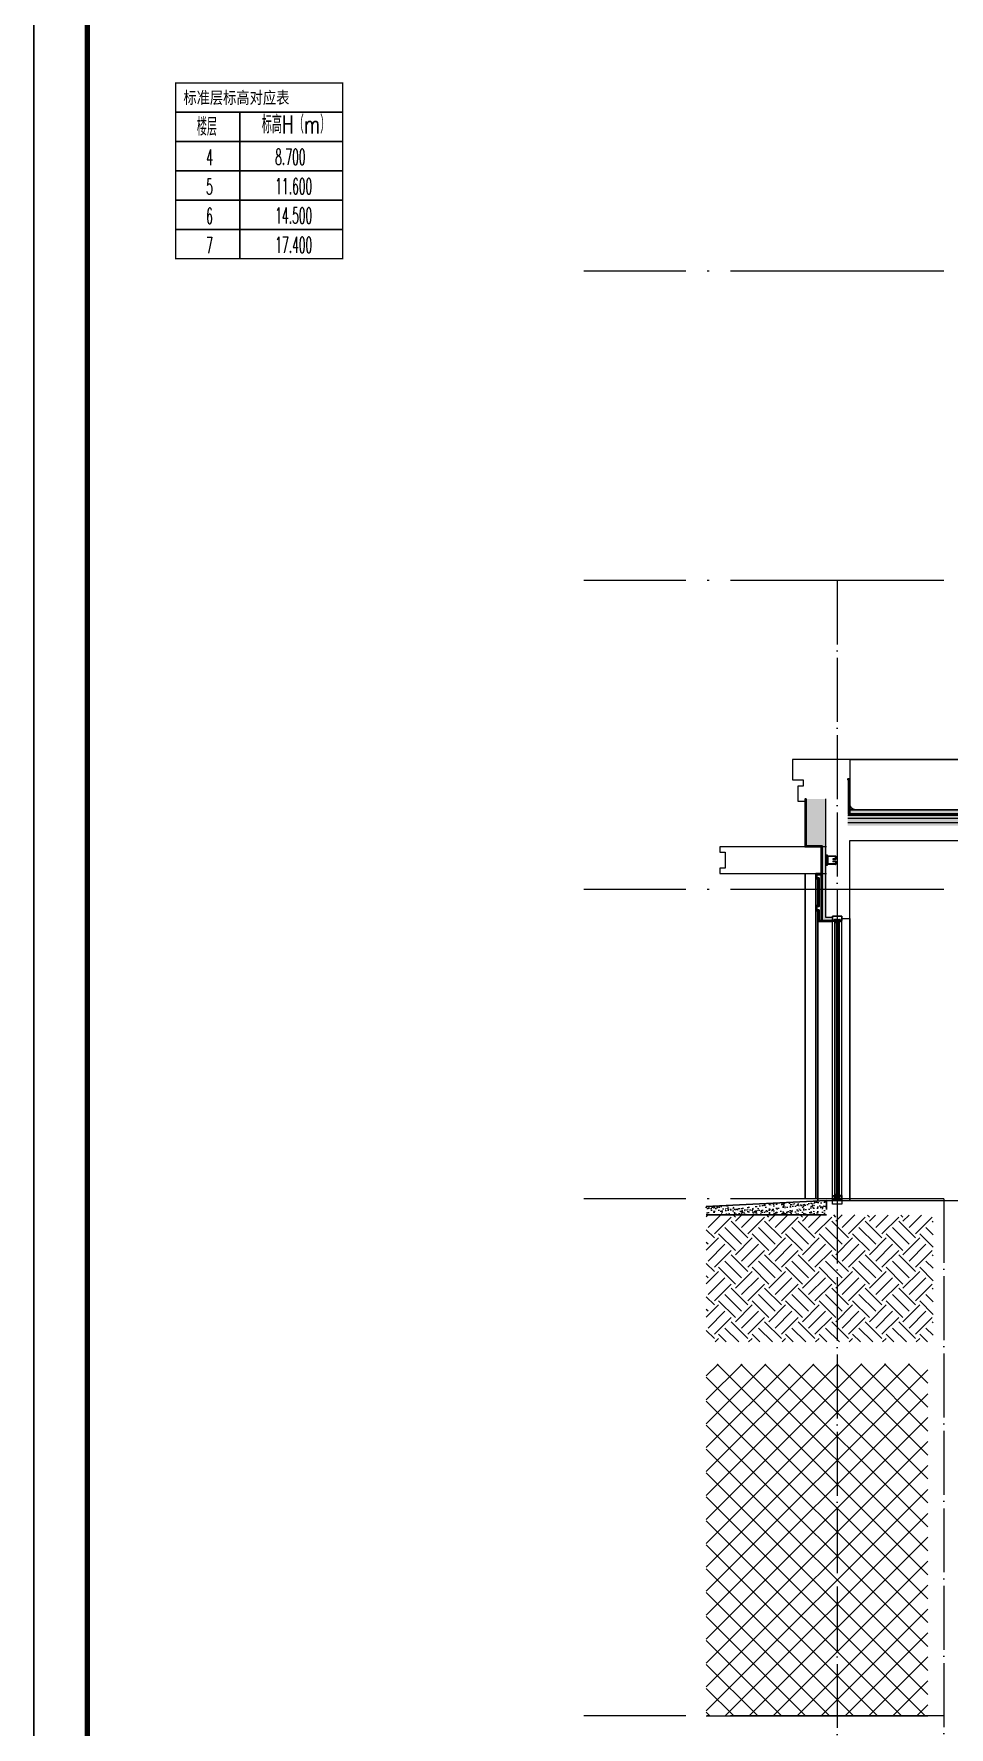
# Model space of a CAD drawing. Extents: x -518115 to 389031, y -231062 to 1628073.
# Drawn here: x 132830 to 141413, y -97385 to -81501 of the extents above; entities that cross this region are included whole.
import ezdxf
from ezdxf.xclip import XClip

# ---------------------------------------------------------------- set-up
doc = ezdxf.new("R2010")
doc.units = 0
doc.header["$LTSCALE"] = 1000
doc.header["$MEASUREMENT"] = 0
doc.header["$XCLIPFRAME"] = 0
doc.linetypes.add('DASH', pattern=[0.35, 0.25, -0.1])
doc.linetypes.add('DOTE', pattern=[2.42, 2, -0.2, 0.02, -0.2])
for name, color, linetype in [('3-屋面构造层', 157, 'Continuous'), ('C-Sheet-图框', 101, 'Continuous'), ('PUB_TEXT', 4, 'Continuous'), ('SURFACE', 6, 'Continuous'), ('图框', 140, 'Continuous'), ('看线', 251, 'Continuous'), ('立面', 73, 'Continuous'), ('立面-看线', 251, 'Continuous')]:
    doc.layers.add(name, color=color, linetype=linetype)
for name, color, linetype, lineweight in [('DOTE', 19, 'DOTE', 9), ('PUB_HATCH', 8, 'Continuous', 9), ('S_WINDOW', 144, 'Continuous', 15), ('内粉刷', 37, 'Continuous', 9), ('填充', 251, 'Continuous', 5), ('栏杆', 163, 'Continuous', 5), ('立面-普通轮廓', 7, 'Continuous', 18), ('细细', 250, 'Continuous', 0)]:
    doc.layers.add(name, color=color, linetype=linetype, lineweight=lineweight)
doc.styles.add('_TCH_DIM', font='SIMPLEX.shx', dxfattribs={"width": 0.7, "bigfont": 'GBCBIG.shx'})
doc.styles.add('宋体', font='', dxfattribs={"height": 50})
doc.styles.get('宋体').set_extended_font_data('SimSun')
pattern_1 = [(315, (-864101.117, -619292.1177), (-1.767766953, -1.767766953), []), (315, (-864099.9384, -619292.1177), (-1.767766953, -1.767766953), [])]
pattern_2 = [(315, (-864101.1156, -621995.5534), (-1.767766953, -1.767766953), []), (315, (-864099.937, -621995.5534), (-1.767766953, -1.767766953), [])]

# ---------------------------------------------------------------- blocks, each defined once
blk = doc.blocks.new('A$C657A2A31')
at = {"layer": '栏杆', "color": 5}
for p, q in [((0, 0), (6, 0)), ((0, -100), (0, 0)), ((6, 0), (6, -100)), ((6, -100), (0, -100)), ((84, -10), (12, -10)), ((12, -22), (12, -78)), ((84, -90), (12, -90)), ((77, -16), (18, -16)), ((77, -84), (18, -84)), ((60, -36), (60, -42)), ((80, -36), (60, -36)), ((87, -42), (60, -42)), ((60, -59), (60, -65)), ((87, -59), (60, -59)), ((80, -65), (60, -65)), ((83, -33), (83, -22)), ((83, -68), (83, -78)), ((90, -16), (90, -39)), ((90, -84), (90, -62))]:
    blk.add_line(p, q, dxfattribs=at)
for centre, radius, start, end in [((12, -16), 6, 90, 180), ((12, -84), 6, 180, 270), ((18, -22), 6, 90, 180), ((18, -78), 6, 180, 270), ((77, -22), 6, 0, 90), ((77, -78), 6, 270, 0), ((80, -33), 3, 270, 0), ((80, -68), 3, 0, 90), ((84, -16), 6, 0, 90), ((84, -84), 6, 270, 0), ((87, -39), 3, 270, 0), ((87, -62), 3, 0, 90)]:
    blk.add_arc(centre, radius, start, end, dxfattribs=at)
blk = doc.blocks.new('FGHFG4334GDFGDFFGGGGGGDFG4G')
at = {"layer": 'SURFACE', "const_width": 2.25}
for points in [[(47, 0), (0, 0)], [(47, -28), (0, -28)]]:
    blk.add_lwpolyline(points, dxfattribs=at)
at = {"layer": 'SURFACE', "const_width": 1.5}
blk.add_lwpolyline([(47, 17, -1), (47, 5), (47, -7, -1), (47, -19), (47, -37), (53, -48), (53, -73)], format="xyb", dxfattribs=at)
blk = doc.blocks.new('FGDGDGD')
at = {"layer": '3-屋面构造层'}
h = blk.add_hatch(dxfattribs=at)
h.set_pattern_fill('隔热材料01', color=256, scale=7.692308, style=0)
h.set_pattern_definition([(270, (9.5186, 433.228), (3.846153863, -7e-16), [0.385980771, -3.460173092]), (270, (6.637, 433.228), (3.846153863, -7e-16), [0.385980771, -3.460173092]), (90, (8.5996, 430.618), (-3.846153863, 2e-16), [0.385980771, -3.460173092]), (90, (7.556, 430.618), (-3.846153863, 2e-16), [0.385980771, -3.460173092]), (180, (10.002, 430), (-5e-16, -3.846153863), [3.848019248, 0.001865385]), (135, (8.9282, 430.193), (2e-16, 3.846144175), [0.328307694, -5.110980792]), (116.56505, (12.5422, 430.4251), (8.6793e-06, 3.8461487416), [0.215769232, -8.384500037]), (116.56505, (8.696, 430.4251), (8.6793e-06, 3.8461487416), [0.215769232, -8.384500037]), (153.43495, (13.1603, 430), (-8.679e-06, 3.846148742), [0.431538463, -8.168730805]), (153.43495, (9.3142, 430), (-8.679e-06, 3.846148742), [0.431538463, -8.168730805]), (63.43495, (12.4457, 431.0041), (-8.6793e-06, 3.8461487416), [2.054923086, -6.545346183]), (63.43495, (8.5996, 431.0041), (-8.6793e-06, 3.8461487416), [2.054923086, -6.545346183]), (116.56505, (13.3647, 433.228), (8.6793e-06, 3.8461487416), [0.215769232, -8.384500037]), (116.56505, (9.5186, 433.228), (8.6793e-06, 3.8461487416), [0.215769232, -8.384500037]), (135, (9.422, 433.421), (2e-16, 3.846144175), [0.328307694, -5.110980792]), (153.43495, (13.036, 433.6532), (-8.679e-06, 3.846148742), [0.431538463, -8.168730805]), (153.43495, (9.19, 433.6532), (-8.679e-06, 3.846148742), [0.431538463, -8.168730805]), (45, (6.7336, 433.421), (2e-16, 3.846144175), [0.328307694, -5.110980792]), (63.43495, (10.4833, 433.228), (-8.6793e-06, 3.8461487416), [0.215769232, -8.384500037]), (63.43495, (6.6371, 433.228), (-8.6793e-06, 3.8461487416), [0.215769232, -8.384500037]), (26.56505, (10.812, 433.6532), (8.679e-06, 3.846148742), [0.431538463, -8.168730805]), (26.56505, (6.9658, 433.6532), (8.679e-06, 3.846148742), [0.431538463, -8.168730805]), (116.56505, (11.4023, 431.0041), (8.6793e-06, 3.8461487416), [2.054923086, -6.545346183]), (116.56505, (7.5561, 431.0041), (8.6793e-06, 3.8461487416), [2.054923086, -6.545346183]), (45, (7.2275, 430.193), (2e-16, 3.846144175), [0.328307694, -5.110980792]), (63.43495, (11.3058, 430.4251), (-8.6793e-06, 3.8461487416), [0.215769232, -8.384500037]), (63.43495, (7.4596, 430.4251), (-8.6793e-06, 3.8461487416), [0.215769232, -8.384500037]), (26.56505, (10.6877, 430), (8.679e-06, 3.846148742), [0.431538463, -8.168730805]), (26.56505, (6.8415, 430), (8.679e-06, 3.846148742), [0.431538463, -8.168730805])])
edge = h.paths.add_edge_path()
edge.add_arc((682181, 585366), 9.23, 450, 540, ccw=False)
edge.add_line((682181, 585375), (682192, 585375))
edge.add_line((682192, 585375), (682192, 585366))
edge.add_line((682192, 585366), (682172, 585366))
h = blk.add_hatch(dxfattribs=at)
h.set_pattern_fill('混凝土', color=256, scale=5, angle=-1.1458, style=0)
h.set_pattern_definition([(48.854237, (-82751.966, -43707.863), (35.7930991, -3.8540962), [3.75, -41.25]), (353.854237, (-82751.966, -43707.863), (-6.1841378, 37.7408106), [3, -33]), (99.305637, (-82748.983, -43708.185), (29.6089874, 33.886691), [3.1870095, -35.0571056]), (45.038437, (-82751.766, -43697.865), (53.1858973, -9.3413237), [5.625, -61.875]), (95.489837, (-82747.334, -43698.644), (47.6977146, 47.7616795), [4.7805144, -52.58565]), (350.038437, (-82751.766, -43697.865), (47.6976773, 47.7617167), [4.5, -49.5]), (19.854237, (-82746.817, -43700.465), (29.4368469, -20.7237073), [3.75, -41.25]), (324.854237, (-82746.817, -43700.465), (12.8883392, 36.0069862), [3, -33]), (70.305637, (-82744.364, -43702.192), (42.3251977, 15.2832459), [3.1870095, -35.0571056]), (36.3542372, (-82751.966, -43707.863), (0.9406985, 16.62920733), [0, -32.6, 0, -33.5, 0, -33.125]), (6.3542372, (-82751.966, -43707.863), (13.54517982, 19.45362572), [0, -19.1, 0, -31.85, 0, -12.625]), (326.3542372, (-82763.114, -43707.64), (26.66323482, -1.66123381), [0, -12.5, 0, -39, 0, -51.75]), (316.3542372, (-82768.113, -43707.54), (29.2535633, 4.4211788), [0, -16.25, 0, -25.9, 0, -36.75])])
h.paths.add_polyline_path([(674875, 585046), (674875, 585086), (682172, 585086), (682172, 585046)])
h = blk.add_hatch(dxfattribs=at)
h.set_pattern_fill('焦渣矿渣', color=256, scale=4, angle=-1.1458, style=0)
h.set_pattern_definition([(358.8542372, (-82751.966, -43697.863), (8.27546507, 13.69326162), [1.6, -14.4]), (298.8542372, (-82751.966, -43697.863), (15.99644496, -0.32013217), [1.6, -14.4]), (238.8542372, (-82750.366, -43697.895), (7.72097989, -14.0133938), [1.6, -14.4]), (268.8542372, (-82745.567, -43697.991), (15.83683295, -8.3183365), [2.4, -11.456]), (268.8542372, (-82743.967, -43698.023), (15.83683295, -8.3183365), [2.4, -11.456]), (268.8542372, (-82742.368, -43698.055), (15.83683295, -8.3183365), [2.4, -11.456])])
h.paths.add_polyline_path([(674875, 585006), (674875, 585036), (682192, 585036), (682192, 585006)])
h = blk.add_hatch(dxfattribs=at)
h.set_pattern_fill('隔热材料03', color=256, scale=12.5, style=0)
h.set_pattern_definition([(113.578, (-500407.8114, 374696.8656), (-0.0086926214, 6.2699620763), [1.075, -0.5693125, 2.8375, -0.5693125, 1.075, -0.6825]), (66.42, (-500406.1744, 374696.8656), (2.727787851, 6.0425e-05), [1.075, -0.5693125, 2.840375, -0.5693125, 1.075, -0.6825]), (180, (-500406.1744, 374696.8656), (0, 6.25), [1.636625, -1.0910625]), (180, (-500407.538, 374702.4906), (0, 6.25), [1.636625, -1.0910625]), (90, (-500405.7427, 374697.8548), (2.72775, 2e-16), [0.52175, -5.72825]), (90, (-500407.1066, 374700.9798), (2.72775, 2e-16), [0.52175, -5.72825]), (90, (-500408.2427, 374697.8548), (2.72775, 2e-16), [0.52175, -5.72825]), (90, (-500409.6066, 374700.9798), (2.72775, 2e-16), [0.52175, -5.72825])])
edge = h.paths.add_edge_path()
edge.add_line((682178, 585086), (682178, 585050))
edge.add_arc((682172, 585050), 6.25, 270, 360, ccw=False)
edge.add_line((682172, 585044), (682172, 585086))
edge.add_line((682172, 585086), (682178, 585086))
h = blk.add_hatch(dxfattribs=at)
h.set_pattern_fill('加气混凝土', color=256, scale=5, style=0)
h.set_pattern_definition([(0, (-82734.266, -43726.163), (30, 60), [0, -60]), (0, (-82769.366, -43734.263), (30, 60), [0, -60]), (0, (-82749.866, -43734.863), (30, 60), [0, -60]), (0, (-82728.566, -43717.163), (30, 60), [0, -60]), (0, (-82753.466, -43737.863), (30, 60), [0, -60]), (0, (-82722.566, -43679.363), (30, 60), [0, -60]), (0, (-82740.866, -43684.163), (30, 60), [0, -60]), (0, (-82731.266, -43691.663), (30, 60), [0, -60]), (0, (-82780.166, -43692.863), (30, 60), [0, -60]), (0, (-82750.766, -43695.563), (30, 60), [0, -60]), (0, (-82762.166, -43710.863), (30, 60), [0, -60]), (0, (-82761.566, -43733.363), (30, 60), [0, -60]), (0, (-82739.066, -43735.763), (30, 60), [0, -60]), (0, (-82722.566, -43709.363), (30, 60), [0, -60]), (0, (-82778.666, -43718.663), (30, 60), [0, -60]), (0, (-82773.566, -43708.463), (30, 60), [0, -60]), (0, (-82750.166, -43712.663), (30, 60), [0, -60]), (0, (-82758.566, -43721.363), (30, 60), [0, -60]), (0, (-82763.366, -43701.563), (30, 60), [0, -60]), (0, (-82755.866, -43679.063), (30, 60), [0, -60]), (0, (-82776.266, -43731.263), (30, 60), [0, -60]), (0, (-82743.266, -43691.363), (30, 60), [0, -60]), (0, (-82771.166, -43690.463), (30, 60), [0, -60]), (0, (-82775.966, -43682.663), (30, 60), [0, -60]), (130.601294, (-82726.2516, -43698.149), (-149.999998343, 180.000000787), [2.6341554, -1103.7111]), (18.4349488, (-82730.537, -43697.006), (149.99999945, 59.99999956), [2.710524, -376.76279]), (90, (-82730.537, -43699.578), (30, 60), [2.5714284, -117.428565]), (161.565051, (-82727.966, -43700.435), (-150.000000755, 59.99999553), [2.710524, -376.76279]), (53.1301023, (-82727.966, -43700.435), (30.00000006, 59.99999997), [2.857143, -297.14285]), (135, (-82725.68, -43731.006), (-30.00000363, 59.99999594), [2.424366, -167.28126]), (45, (-82729.109, -43731.006), (29.9999998, 59.99999976), [2.424366, -167.28126]), (135, (-82727.394, -43732.72), (-30.00000363, 59.99999594), [2.424366, -167.28126]), (45, (-82727.394, -43732.72), (29.9999998, 59.99999976), [2.424366, -167.28126]), (116.565051, (-82754.537, -43690.72), (-5.2e-06, 119.9999967), [3.1943826, -63.88765]), (180, (-82755.966, -43687.863), (-30, 60), [3.4285716, -56.571425]), (63.434949, (-82760.823, -43690.72), (3e-07, 119.9999994), [3.1943826, -63.88765]), (116.565051, (-82759.394, -43693.58), (-5.2e-06, 119.9999967), [3.1943826, -63.88765]), (0, (-82759.394, -43693.58), (30, 60), [3.4285716, -56.571425]), (63.434949, (-82755.966, -43693.58), (3e-07, 119.9999994), [3.1943826, -63.88765]), (107.102728, (-82731.9658, -43711.0063), (-89.999996559, 300.000000484), [3.8861346, -1628.29025]), (143.972626, (-82733.1087, -43707.292), (-569.999992774, 419.999999525), [3.8861346, -812.202]), (180, (-82736.25, -43705.006), (-30, 60), [3.7142856, -56.28571]), (36.0273733, (-82743.1087, -43707.292), (569.999995788, 419.999995472), [3.8861346, -812.202]), (71.5650511, (-82744.252, -43710.721), (90.00000046, 299.99999948), [3.6140316, -375.85928]), (107.102728, (-82743.1087, -43714.4348), (-89.999996559, 300.000000484), [3.8861346, -1628.29025]), (143.972626, (-82739.966, -43716.7206), (-569.999992774, 419.999999525), [3.8861346, -812.202]), (0, (-82739.966, -43716.72), (30, 60), [3.7142856, -56.28571]), (36.0273733, (-82736.2516, -43716.7206), (569.999995788, 419.999995472), [3.8861346, -812.202]), (71.5650511, (-82733.109, -43714.435), (90.00000046, 299.99999948), [3.6140316, -375.85928]), (150.255118, (-82731.3944, -43683.006), (-90.000000213, 59.999999257), [2.303502, -481.43196]), (90, (-82733.394, -43684.15), (30, 60), [2.2857144, -117.714275]), (29.7448813, (-82733.3944, -43684.149), (90.000000053, 59.99999972), [2.303502, -481.43196]), (116.565051, (-82745.394, -43725.58), (-5.2e-06, 119.9999967), [3.1943826, -63.88765]), (168.690067, (-82746.823, -43722.7206), (-270.0000002, 59.999998494), [2.9137254, -608.96855]), (41.1859251, (-82751.9658, -43724.149), (749.999995456, 659.999994229), [3.0371844, -1272.5802]), (90, (-82751.966, -43727.006), (30, 60), [2.857143, -117.14285]), (138.814074, (-82749.68, -43729.0063), (-749.999986669, 660.000004204), [3.0371844, -1272.5802]), (16.6992442, (-82749.68, -43729.0063), (989.999992552, 299.999996858), [2.982945, -1249.85375]), (60.9453959, (-82746.823, -43728.149), (29.99999992, 59.999999469), [2.9416086, -1232.53395]), (109.983106, (-82770.5373, -43700.4348), (-150.000000565, 419.9999988885), [3.3442002, -1401.21975]), (155.556045, (-82771.68, -43697.292), (-390.0000014866, 179.99999626), [3.4522986, -1446.51315]), (24.4439547, (-82777.9658, -43697.292), (390.0000001945, 179.999999134), [3.4522986, -1446.51315]), (70.0168934, (-82779.1087, -43700.4348), (150.000000452, 419.999998958), [3.3442002, -1401.21975]), (109.983106, (-82777.9658, -43703.5777), (-150.000000565, 419.9999988885), [3.3442002, -1401.21975]), (160.016893, (-82774.823, -43704.7206), (-150.000000088, 59.999997267), [3.3442002, -698.93775]), (19.9831065, (-82774.823, -43704.7206), (149.999999176, 59.999999905), [3.3442002, -698.93775]), (70.0168934, (-82771.68, -43703.5777), (150.000000452, 419.999998958), [3.3442002, -1401.21975]), (122.005383, (-82748.2516, -43705.8634), (-30.000004026, 59.999996937), [2.6954232, -563.3434]), (18.4349488, (-82752.252, -43704.435), (149.99999945, 59.99999956), [2.710524, -376.76279]), (90, (-82752.252, -43707.006), (30, 60), [2.5714284, -117.428565]), (161.565051, (-82749.68, -43707.863), (-150.000000755, 59.99999553), [2.710524, -376.76279]), (54.4623222, (-82749.68, -43707.8634), (209.999999696, 299.99999955), [2.457807, -1029.82115]), (116.565051, (-82765.68, -43720.435), (-5.2e-06, 119.9999967), [3.1943826, -63.88765]), (180, (-82767.11, -43717.58), (-30, 60), [3.142857, -56.85714]), (59.0362434, (-82771.966, -43720.435), (30.000000098, 59.99999971), [3.3319728, -696.3822]), (120.963756, (-82770.2516, -43723.292), (-30.0000041, 59.999997245), [3.3319728, -696.3822]), (0, (-82770.25, -43723.29), (30, 60), [3.142857, -56.85714]), (63.434949, (-82767.11, -43723.29), (3e-07, 119.9999994), [3.1943826, -63.88765])])
h.paths.add_polyline_path([(682192, 584936), (674875, 584936), (674875, 584966), (682192, 584966)])
at = {"layer": '立面-看线'}
h = blk.add_hatch(dxfattribs=at)
h.set_pattern_fill('HONEY', color=256, scale=7)
h.set_pattern_definition([(0, (-799653.24, -415240.13), (16.66875, 9.623705), [11.1125, -22.225]), (120, (-799653.24, -415240.13), (-16.66874801, 9.62370845), [11.1125, -22.225]), (60, (-799653.24, -415240.13), (1.99e-06, 19.24741345), [-22.225, 11.1125])])
h.paths.add_polyline_path([(682192, 584966), (674875, 584966), (674875, 585006), (682192, 585006)])
at = {"layer": '3-屋面构造层'}
for p, q in [((682178, 585086), (674875, 585086)), ((682172, 585046), (674875, 585046)), ((682192, 585036), (674875, 585036)), ((682172, 585086), (682172, 585044))]:
    blk.add_line(p, q, dxfattribs=at)
at = {"layer": '3-屋面构造层', "color": 251, "linetype": 'DASH', "ltscale": 0.05, "true_color": 0x636466, "const_width": 2.5}
for points in [[(682057, 585043), (682172, 585043, 0.414214), (682179, 585050), (682179, 585366)], [(682057, 585039), (682172, 585039, 0.414214), (682183, 585050), (682183, 585366)]]:
    blk.add_lwpolyline(points, format="xyb", dxfattribs=at)
at = {"layer": '3-屋面构造层', "color": 251, "true_color": 0x636466}
for points in [[(682057, 585041), (682172, 585041, 0.414214), (682180, 585050), (682180, 585366)], [(682057, 585044), (682172, 585044, 0.414214), (682178, 585050), (682178, 585366)], [(682057, 585040), (682172, 585040, 0.414214), (682182, 585050), (682182, 585366), (682184, 585366), (682184, 585050, -0.414214), (682172, 585038), (682057, 585038)]]:
    blk.add_lwpolyline(points, format="xyb", dxfattribs=at)
at = {"layer": '3-屋面构造层', "ltscale": 0.8}
blk.add_lwpolyline([(682172, 585366, -0.414214), (682181, 585375), (682192, 585375), (682192, 585366), (682172, 585366)], format="xyb", dxfattribs=at)
at = {"layer": '3-屋面构造层', "color": 251, "linetype": 'DASH', "ltscale": 0.05, "true_color": 0x636466, "const_width": 2.5}
for points in [[(682043, 585039), (674875, 585039)], [(682057, 585043), (682043, 585039)]]:
    blk.add_lwpolyline(points, dxfattribs=at)
at = {"layer": '3-屋面构造层', "color": 251, "true_color": 0x636466}
for points in [[(682043, 585040), (674875, 585040)], [(674875, 585038), (682043, 585038)], [(682056, 585044), (682042, 585040)], [(682043, 585038), (682057, 585042)]]:
    blk.add_lwpolyline(points, dxfattribs=at)
at = {"layer": '3-屋面构造层'}
blk.add_arc((682122, 585136), 50, 270, 360, dxfattribs=at)
at = {"layer": 'PUB_HATCH', "color": 215, "true_color": 0xa953a0}
for p, q in [((682192, 585006), (674875, 585006)), ((682192, 584966), (674875, 584966))]:
    blk.add_line(p, q, dxfattribs=at)
at = {"layer": '3-屋面构造层', "color": 1, "xscale": -1}
blk.add_blockref('FGHFG4334GDFGDFFGGGGGGDFG4G', (682218, 585349), dxfattribs=at)
blk = doc.blocks.new('A$C6C4F020C')
at = {"layer": 'C-Sheet-图框', "color": 0}
for p, q in [((-782.8, 687.5), (0, 687.5)), ((-782.8, 687.5), (0, 687.5)), ((-482.4, 687.5), (-482.4, 0)), ((-782.8, 550), (0, 550)), ((-782.8, 412.5), (0, 412.5)), ((-782.8, 275), (0, 275)), ((-782.8, 137.5), (0, 137.5))]:
    blk.add_line(p, q, dxfattribs=at)
at = {"layer": 'C-Sheet-图框', "color": 0, "const_width": 6}
blk.add_lwpolyline([(-782.8, 0), (0, 0), (0, 825), (-782.8, 825)], close=True, dxfattribs=at)
at = {"layer": 'PUB_TEXT', "color": 2, "style": '宋体', "width": 0.8}
blk.add_text('标准层标高对应表', height=56.96, dxfattribs=at).set_placement((-746.8, 727.4))
at = {"layer": 'PUB_TEXT', "style": '_TCH_DIM'}
for s, height, width, p in [('楼层', 84.4, 0.7, (-683.6, 577)), ('标高H（m）', 84.4, 0.7, (-379.1, 588.1)), ('4', 74.4, 0.494118, (-639.3, 438.8)), ('8.700', 74.38, 0.494118, (-316, 440.7)), ('5', 74.4, 0.494118, (-639.3, 301.3)), ('11.600', 74.38, 0.494118, (-316, 303.2)), ('14.500', 74.38, 0.494118, (-316, 165.7)), ('6', 74.4, 0.494118, (-639.3, 163.8)), ('7', 74.4, 0.494118, (-639.3, 26.3)), ('17.400', 74.38, 0.494118, (-316, 28.2))]:
    blk.add_text(s, height=height, dxfattribs=dict(at, width=width)).set_placement(p)
blk = doc.blocks.new('A$C549D2611')
at = {"layer": '图框'}
blk.add_lwpolyline([(0, 0), (42050, 0), (42050, -29700), (0, -29700)], close=True, dxfattribs=at)
blk.add_lwpolyline([(0, 0), (42050, 0), (42050, -29700), (0, -29700)], close=True, dxfattribs=at)
at = {"layer": '图框', "const_width": 50}
blk.add_lwpolyline([(41550, -29200), (41550, -500), (1250, -500), (1250, -29200)], close=True, dxfattribs=at)

msp = doc.modelspace()

# ---------------------------------------------------------------- hatches: boundary and pattern name
h = msp.add_hatch()
h.set_pattern_fill('ANSI34', color=1, style=0, double=1)
h.set_pattern_definition([(45, (-1146169.553, -601929.199), (-6.73519209, 6.73519209), []), (45, (-1146167.308, -601929.199), (-6.73519209, 6.73519209), []), (45, (-1146165.063, -601929.199), (-6.73519209, 6.73519209), []), (45, (-1146162.818, -601929.199), (-6.73519209, 6.73519209), [])])
h.paths.add_polyline_path([(140213.3, -89128.4), (140213.3, -89828.4), (140318.3, -89828.4), (140318.3, -89818.4), (140223.3, -89818.4), (140223.3, -89118.4), (140073.3, -89118.4), (140073.3, -88678.4), (140063.3, -88678.4), (140063.3, -89128.4)])
at = {"layer": '填充'}
h = msp.add_hatch(dxfattribs=at)
h.set_pattern_fill('AR-CONC', color=256, scale=50, style=0)
h.set_pattern_definition([(50, (-14447334.67, -5448336.135), (91.0923345, -7.96954277), [9.525, -104.775]), (355, (-14447334.67, -5448336.135), (-17.621413, 95.52832144), [7.62, -83.82]), (100.451, (-14447327.08, -5448336.8), (73.47125083, 87.5583439), [8.095, -89.045]), (46.1842, (-14447334.67, -5448310.73), (135.53952045, -21.021164), [14.2875, -157.1625]), (96.6356, (-14447323.37, -5448312.49), (118.7021172, 123.712778), [12.1425, -133.5675]), (351.184, (-14447334.67, -5448310.73), (118.7023029, 123.7125589), [11.43, -125.73]), (21, (-14447321.97, -5448317.085), (75.8074399, -51.13275926), [9.525, -104.775]), (326, (-14447321.97, -5448317.085), (30.9010142, 92.09398306), [7.62, -83.82]), (71.4514, (-14447315.65, -5448321.35), (106.7082454, 40.96142886), [8.095, -89.045]), (37.5, (-14447334.67, -5448336.135), (1.544301625, 42.277519437), [0, -82.804, 0, -85.09, 0, -84.1375]), (7.5, (-14447334.67, -5448336.135), (33.40983126, 50.09028741), [0, -48.514, 0, -80.899, 0, -32.0675]), (327.5, (-14447362.99, -5448336.135), (67.79529758, -2.864372), [0, -31.75, 0, -99.06, 0, -131.445]), (317.5, (-14447375.69, -5448336.135), (74.0645907, 12.71324552), [0, -41.275, 0, -65.786, 0, -93.345])])
h.paths.add_polyline_path([(139136.3, -92499.7), (139136.3, -92578), (140263.3, -92578.1), (140263.3, -92443.6)])
h = msp.add_hatch(dxfattribs=at)
h.set_pattern_fill('EARTH', color=250, scale=70, angle=45, style=0)
h.set_pattern_definition([(45, (-658190, -479042.68), (0, 314.308964), [222.25, -222.25]), (45, (-658248.93, -478983.74), (0, 314.308964), [222.25, -222.25]), (45, (-658307.87, -478924.8), (0, 314.308964), [222.25, -222.25]), (135, (-658307.87, -478885.52), (-314.308964, 0), [222.25, -222.25]), (135, (-658248.93, -478826.59), (-314.308964, 0), [222.25, -222.25]), (135, (-658190, -478767.66), (-314.308964, 0), [222.25, -222.25])])
edge = h.paths.add_edge_path()
edge.add_line((139136.3, -92578.4), (139136.3, -93771.7))
edge.add_line((139136.3, -93771.7), (141263.9, -93771.9))
edge.add_line((141264.3, -93775.1), (141264.3, -92581.8))
edge.add_line((141264.3, -92581.8), (139136.3, -92578.4))
h = msp.add_hatch(dxfattribs=at)
h.set_pattern_fill('ANSI37', color=196, scale=100, style=0)
h.set_pattern_definition([(45, (-1146169.55, -601929.2), (-112.253202, 112.253202), []), (135, (-1146169.55, -601929.2), (-112.253202, -112.253202), [])])
edge = h.paths.add_edge_path()
edge.add_line((139379, -93978.4), (139136.3, -93978.4))
edge.add_line((139136.3, -93978.4), (139136.3, -97278.4))
edge.add_line((139136.3, -97278.4), (141213.3, -97278.4))
edge.add_line((141214.2, -97273.7), (141213.1, -93978.2))
edge.add_line((141213.1, -93978.2), (139379, -93978.4))
at = {"layer": '立面'}
h = msp.add_hatch(dxfattribs=at)
h.set_pattern_fill('ANSI31', color=251, scale=2)
h.set_pattern_definition([(45, (-645220.6043, -479029.3856), (-2.24506403, 2.24506403), [])])
h.paths.add_polyline_path([(140213.3, -89378.4), (140213.4, -89828.4), (140183.5, -89828.4), (140183.4, -89728.1), (140163.4, -89728.1), (140163.4, -89678.1), (140183.4, -89678.1), (140183.6, -89428.3), (140163.3, -89428.1), (140163.3, -89378.4)])
h.paths.add_polyline_path([(140193.6, -89418.4), (140173.3, -89418.2), (140173.3, -89388.4), (140213.3, -89388.4), (140213.4, -89818.4), (140193.4, -89818.4), (140193.5, -89718.1), (140173.4, -89718.1), (140173.4, -89688.1), (140193.4, -89688.1)], flags=16)
at = {"layer": '立面-看线'}
h = msp.add_hatch(dxfattribs=at)
h.set_pattern_fill('HONEY', color=256, scale=7)
h.set_pattern_definition([(0, (-1146169.553, -601929.199), (16.66875, 9.623705), [11.1125, -22.225]), (120, (-1146169.553, -601929.199), (-16.66874801, 9.62370845), [11.1125, -22.225]), (60, (-1146169.553, -601929.199), (1.99e-06, 19.24741345), [-22.225, 11.1125])])
h.paths.add_polyline_path([(140253.7, -88678.5), (140073.3, -88678.4), (140073.5, -89118.4), (140223.1, -89118.4), (140222.8, -89818.4), (140317.7, -89818.4), (140318.3, -89788.4), (140253.3, -89788.4), (140252.8, -89138.4), (140253.3, -89138.5)])
at = {"layer": '细细'}
h = msp.add_hatch(dxfattribs=at)
h.set_pattern_fill('金属', color=256, style=0)
h.set_pattern_definition(pattern_1)
h.paths.add_polyline_path([(140408.3, -89823.4), (140388.3, -89823.4), (140388.3, -89809.9), (140338.3, -89809.9), (140338.3, -89823.4), (140318.3, -89823.4), (140318.3, -89778.4), (140408.3, -89778.4)])
h.paths.add_polyline_path([(140390.3, -89807.9), (140390.3, -89821.4), (140406.3, -89821.4), (140406.3, -89780.4), (140320.3, -89780.4), (140320.3, -89821.4), (140336.3, -89821.4), (140336.3, -89807.9)], flags=16)
h = msp.add_hatch(dxfattribs=at)
h.set_pattern_fill('金属', color=256, style=0)
h.set_pattern_definition(pattern_1)
h.paths.add_polyline_path([(140340.8, -89811.9), (140340.8, -89836.9), (140352.8, -89836.9), (140352.8, -89826.9), (140373.8, -89826.9), (140373.8, -89836.9), (140385.8, -89836.9), (140385.8, -89811.9)])
h.paths.add_polyline_path([(140383.8, -89813.9), (140383.8, -89834.9), (140375.8, -89834.9), (140375.8, -89824.9), (140350.8, -89824.9), (140350.8, -89834.9), (140342.8, -89834.9), (140342.8, -89813.9)], flags=16)
h = msp.add_hatch(color=256, dxfattribs=at)
edge = h.paths.add_edge_path()
edge.add_line((140367.8, -89826.9), (140367.8, -89838.9))
edge.add_arc((140363.3, -89847.2), 9.44, 61.51755, 118.48245)
edge.add_line((140358.8, -89838.9), (140358.8, -89826.9))
edge.add_arc((140363.3, -89818.6), 9.44, 241.51755, 298.48245)
h = msp.add_hatch(dxfattribs=at)
h.set_pattern_fill('金属', color=256, style=0)
h.set_pattern_definition(pattern_2)
h.paths.add_polyline_path([(140408.3, -92398.6), (140388.3, -92398.6), (140388.3, -92412.1), (140338.3, -92412.1), (140338.3, -92398.6), (140318.3, -92398.6), (140318.3, -92443.6), (140408.3, -92443.6)])
h.paths.add_polyline_path([(140390.3, -92414.1), (140390.3, -92400.6), (140406.3, -92400.6), (140406.3, -92441.6), (140320.3, -92441.6), (140320.3, -92400.6), (140336.3, -92400.6), (140336.3, -92414.1)], flags=16)
h = msp.add_hatch(dxfattribs=at)
h.set_pattern_fill('金属', color=256, style=0)
h.set_pattern_definition(pattern_2)
h.paths.add_polyline_path([(140340.8, -92410.1), (140340.8, -92385.1), (140352.8, -92385.1), (140352.8, -92395.1), (140373.8, -92395.1), (140373.8, -92385.1), (140385.8, -92385.1), (140385.8, -92410.1)])
h.paths.add_polyline_path([(140383.8, -92408.1), (140383.8, -92387.1), (140375.8, -92387.1), (140375.8, -92397.1), (140350.8, -92397.1), (140350.8, -92387.1), (140342.8, -92387.1), (140342.8, -92408.1)], flags=16)
h = msp.add_hatch(color=256, dxfattribs=at)
edge = h.paths.add_edge_path()
edge.add_line((140367.8, -92395.1), (140367.8, -92383.1))
edge.add_arc((140363.3, -92374.8), 9.44, 241.51755, 298.48245, ccw=False)
edge.add_line((140358.8, -92383.1), (140358.8, -92395.1))
edge.add_arc((140363.3, -92403.4), 9.44, 61.51755, 118.48245, ccw=False)

# ---------------------------------------------------------------- linework, layer by layer
at = {"color": 1}
msp.add_lwpolyline([(140073.3, -88678.4), (140073.3, -89118.4), (140223.3, -89118.4), (140223.3, -89818.4), (140318.3, -89818.4), (140318.3, -89828.4), (140213.3, -89828.4), (140213.3, -89128.4), (140063.3, -89128.4), (140063.3, -88678.4), (140073.3, -88678.4)], dxfattribs=at)
at = {"layer": 'DOTE', "linetype": 'DOTE'}
for p, q in [((153463.4, -83728.4), (137986.3, -83728.4)), ((153463.4, -83728.4), (137986.3, -83728.4)), ((153463.4, -86628.4), (137986.3, -86628.4)), ((153463.4, -89528.4), (137986.3, -89528.4)), ((153463.4, -92428.4), (137986.3, -92428.4)), ((153463.4, -97278.4), (137986.3, -97278.4))]:
    msp.add_line(p, q, dxfattribs=at)
at = {"layer": 'DOTE', "linetype": 'DOTE', "ltscale": 0.3}
for p, q in [((140363.3, -86628.4), (140363.3, -100605.4)), ((141363.3, -92428.4), (141363.3, -100605.4))]:
    msp.add_line(p, q, dxfattribs=at)
at = {"layer": 'PUB_HATCH', "color": 215, "true_color": 0xa953a0}
msp.add_lwpolyline([(140253.7, -88678.4), (140253.3, -89138.4), (140253.3, -89138.4), (140253.3, -89788.4), (140318.3, -89788.4)], dxfattribs=at)
at = {"layer": 'S_WINDOW'}
for p, q in [((140318.3, -92398.6), (140318.3, -89823.4)), ((140340.8, -92385.1), (140340.8, -89836.9)), ((140385.8, -92385.1), (140385.8, -89836.9)), ((140408.3, -92398.6), (140408.3, -89823.4))]:
    msp.add_line(p, q, dxfattribs=at)
for points in [[(140318.3, -89778.4), (140318.3, -89823.4), (140338.3, -89823.4), (140338.3, -89809.9), (140388.3, -89809.9), (140388.3, -89823.4), (140408.3, -89823.4), (140408.3, -89778.4)], [(140320.3, -89780.4), (140320.3, -89821.4), (140336.3, -89821.4), (140336.3, -89807.9), (140390.3, -89807.9), (140390.3, -89821.4), (140406.3, -89821.4), (140406.3, -89780.4)], [(140340.8, -89811.9), (140340.8, -89836.9), (140352.8, -89836.9), (140352.8, -89826.9), (140373.8, -89826.9), (140373.8, -89836.9), (140385.8, -89836.9), (140385.8, -89811.9)], [(140342.8, -89813.9), (140342.8, -89834.9), (140350.8, -89834.9), (140350.8, -89824.9), (140375.8, -89824.9), (140375.8, -89834.9), (140383.8, -89834.9), (140383.8, -89813.9)], [(140318.3, -92443.6), (140318.3, -92398.6), (140338.3, -92398.6), (140338.3, -92412.1), (140388.3, -92412.1), (140388.3, -92398.6), (140408.3, -92398.6), (140408.3, -92443.6)], [(140320.3, -92441.6), (140320.3, -92400.6), (140336.3, -92400.6), (140336.3, -92414.1), (140390.3, -92414.1), (140390.3, -92400.6), (140406.3, -92400.6), (140406.3, -92441.6)], [(140340.8, -92410.1), (140340.8, -92385.1), (140352.8, -92385.1), (140352.8, -92395.1), (140373.8, -92395.1), (140373.8, -92385.1), (140385.8, -92385.1), (140385.8, -92410.1)], [(140342.8, -92408.1), (140342.8, -92387.1), (140350.8, -92387.1), (140350.8, -92397.1), (140375.8, -92397.1), (140375.8, -92387.1), (140383.8, -92387.1), (140383.8, -92408.1)], [(140318.3, -92443.6), (140408.3, -92443.6), (140408.3, -92478.4), (140318.3, -92478.4)]]:
    msp.add_lwpolyline(points, close=True, dxfattribs=at)
at = {"layer": '内粉刷'}
for p, q in [((140483.3, -88308.4), (140483.3, -88778.4)), ((140263.3, -92443.6), (142763.4, -92443.4)), ((139136.3, -97278.4), (141213.3, -97278.4))]:
    msp.add_line(p, q, dxfattribs=at)
for points in [[(140483.3, -88308.4), (139943.3, -88308.4), (139943.3, -88498.4), (140043.3, -88498.4), (140043.3, -88558.4), (139993.3, -88558.4), (139993.3, -88698.4), (140062.9, -88698.4)], [(140408.3, -89798.4), (140483.3, -89798.4), (140483.3, -89068.4), (143433.3, -89068.4), (143433.3, -88248.4)]]:
    msp.add_lwpolyline(points, dxfattribs=at)
at = {"layer": '看线'}
for p, q in [((140483.3, -88308.4), (143163.3, -88308.4)), ((140163.4, -89678.1), (140163.3, -89428.1)), ((140163.6, -89728.1), (140163.3, -92428.4)), ((140183.3, -89828.4), (140183.3, -92446.1)), ((140483.3, -89798.4), (140483.3, -92443.4))]:
    msp.add_line(p, q, dxfattribs=at)
at = {"layer": '看线', "color": 252}
msp.add_line((140063.3, -89378.4), (140063.3, -92428.4), dxfattribs=at)
at = {"layer": '看线', "color": 32}
for p, q in [((139136.3, -92499.7), (140263.3, -92443.6)), ((140263.3, -92578.1), (139136.3, -92578)), ((140263.3, -92443.6), (140263.3, -92528.4)), ((140263.3, -92443.6), (140263.3, -92528.4))]:
    msp.add_line(p, q, dxfattribs=at)
at = {"layer": '立面', "color": 6}
for points in [[(140213.5, -89828.4), (140183.5, -89828.4), (140183.4, -89728.1), (140163.4, -89728.1), (140163.4, -89678.1), (140183.4, -89678.1), (140183.6, -89428.3), (140163.3, -89428.1), (140163.3, -89378.4), (140213.3, -89378.4)], [(140213.5, -89818.4), (140193.5, -89818.4), (140193.4, -89718.1), (140173.4, -89718.1), (140173.4, -89688.1), (140193.4, -89688.1), (140193.6, -89418.4), (140173.3, -89418.2), (140173.3, -89388.4), (140213.3, -89388.4)]]:
    msp.add_lwpolyline(points, dxfattribs=at)
at = {"layer": '立面-普通轮廓', "color": 4}
msp.add_lwpolyline([(140263.3, -89128.4), (139263.3, -89128.4), (139263.3, -89178.4), (139313.3, -89178.4), (139313.3, -89328.4), (139263.4, -89328.4), (139263.4, -89378.4), (140263.3, -89378.4)], dxfattribs=at)
at = {"layer": '细细'}
for points in [[(140352.8, -89836.9), (140352.8, -92385.1)], [(140358.8, -92383.1), (140358.8, -89826.9)], [(140367.8, -92383.1), (140367.8, -89826.9)], [(140373.8, -89836.9), (140373.8, -92385.1)]]:
    msp.add_lwpolyline(points, dxfattribs=at)
for points in [[(140367.8, -89826.9), (140367.8, -89838.9, 0.2538047), (140358.8, -89838.9), (140358.8, -89826.9, 0.2538047)], [(140367.8, -92395.1), (140367.8, -92383.1, -0.2538047), (140358.8, -92383.1), (140358.8, -92395.1, -0.2538047)]]:
    msp.add_lwpolyline(points, format="xyb", close=True, dxfattribs=at)

# ---------------------------------------------------------------- block references
at = {"rotation": 270}
msp.add_blockref('A$C549D2611', (162530.5, -70226.6), dxfattribs=at)
at = {"xscale": 2, "yscale": 2, "zscale": 2}
msp.add_blockref('A$C6C4F020C', (135725.9, -83611), dxfattribs=at)
ref = msp.add_blockref('FGDGDGD', (822654.9, -673864.6), dxfattribs=dict(xscale=-1))
XClip(ref).set_block_clipping_path([(680831.5914428351, 584936.1769558351), (682291.5665918037, 585415.8410118448)])
msp.add_blockref('A$C657A2A31', (140263.3, -89203.2))

doc.saveas('drawing.dxf')
